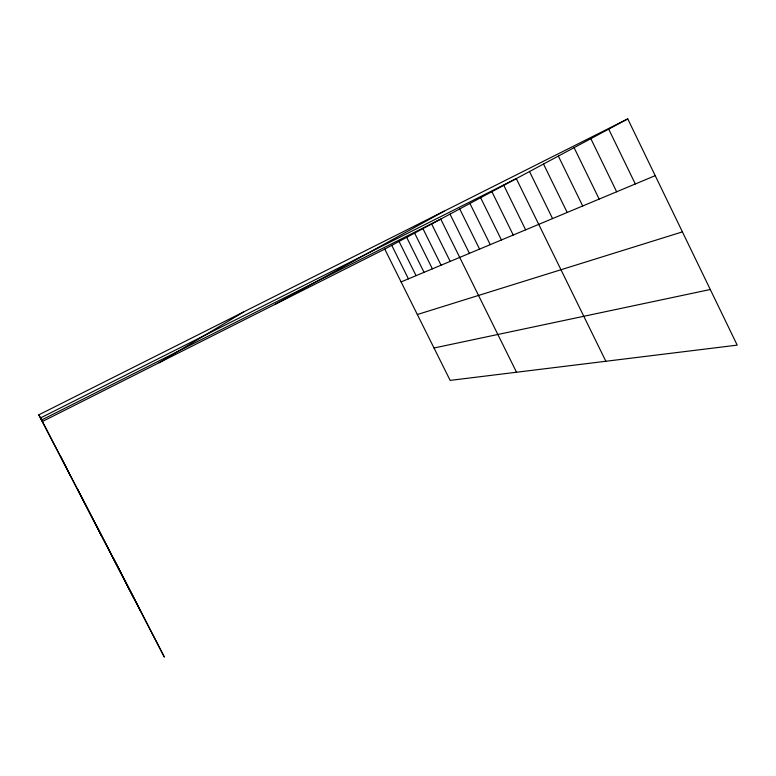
<?xml version="1.0" encoding="UTF-8"?>
<svg xmlns="http://www.w3.org/2000/svg" width="776" height="776" viewBox="0 0 776 776"><rect width="100%" height="100%" fill="white"/><g stroke="black" fill="none" stroke-linecap="round" stroke-linejoin="round"><path stroke-width="1.16" d="M159.09 362.751L244.13 311.671M275.383 304.173L444.066 211.198M384.75 249.086L627.755 118.893L737.2 345.136L450.148 380.395L384.75 249.086L42.535 421.446L38.8 414.85L627.755 118.893M41.7 419.971L440.749 219.084L516.535 372.247M401.105 281.921L655.206 175.657M417.333 314.522L682.414 231.879M434.017 347.997L710.283 289.506M140.572 610.887L40.546 417.934L516.292 178.606L605.862 361.276M38.8 414.85L164.376 657.107L113.315 557.992M95.855 524.314L133.52 597.578M77.813 489.501L101.54 535.886M60.237 455.599L70.325 475.669M422.939 228.629L441.069 265.208M414.626 233.081L432.368 268.845M406.673 237.349L424.045 272.327M399.048 241.423L416.072 275.664M391.754 245.342L408.428 278.856M459.731 208.919L479.568 249.106M450.012 214.118L469.412 253.354M431.64 223.963L450.177 261.396M491.906 191.682L513.227 235.031M480.635 197.715L501.442 239.959M469.926 203.457L490.238 244.644M529.523 171.525L552.56 218.58M503.779 185.319L525.633 229.841M558.351 156.073L582.698 205.98M543.52 164.027L567.188 212.459M590.846 138.671L616.648 191.779M574.095 147.644L599.15 199.093M608.694 129.107L635.302 183.98"/></g></svg>
